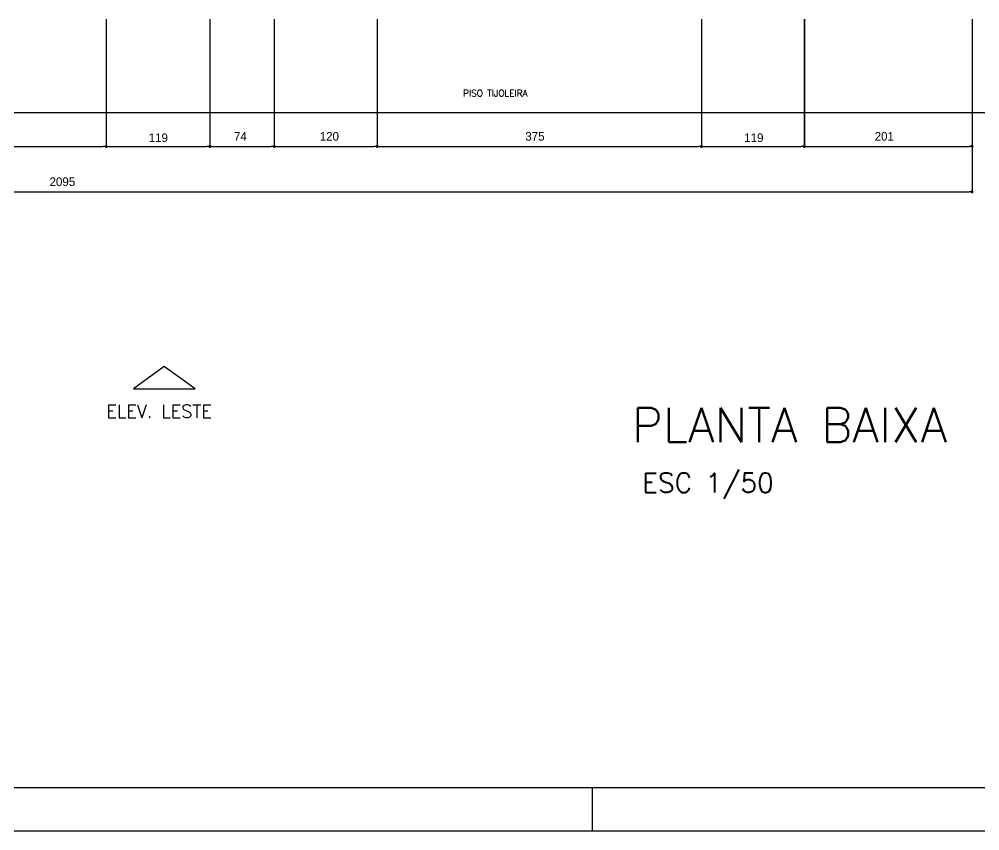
# Model space of a CAD drawing. Extents: x -1098 to 3016, y -832 to 644.
# Drawn here: x 2479.3 to 2701.6, y -47 to 140.7 of the extents above; entities that cross this region are included whole.
import ezdxf

# ---------------------------------------------------------------- set-up
doc = ezdxf.new("R2010")
doc.units = 0
doc.header["$MEASUREMENT"] = 0
doc.layers.get('0').update_dxf_attribs({"linetype": 'CONTINUOUS'})
for name, color, linetype in [('COTAS', 1, 'CONTINUOUS'), ('MARGEXT', 2, 'CONTINUOUS'), ('MARGINT', 6, 'CONTINUOUS'), ('TEXT2', 6, 'CONTINUOUS'), ('TEXTO', 3, 'CONTINUOUS'), ('VARANDA', 1, 'CONTINUOUS')]:
    doc.layers.add(name, color=color, linetype=linetype)
doc.styles.add('ROMANS', font='romans')

# ---------------------------------------------------------------- blocks, each defined once
blk = doc.blocks.new('_DOT')
at = {"color": 0, "linetype": 'BYBLOCK'}
blk.add_line((-0.5, 0), (-1, 0), dxfattribs=at)
at = {"color": 0, "linetype": 'BYBLOCK', "const_width": 0.5}
blk.add_lwpolyline([(-0.25, 0, 1), (0.25, 0, 1)], format="xyb", close=True, dxfattribs=at)

msp = doc.modelspace()

# ---------------------------------------------------------------- linework, layer by layer
at = {"layer": 'COTAS', "color": 1}
for p, q in [((2499.386, 140.74), (2499.386, 111.065)), ((2499.386, 140.64), (2499.386, 111.068)), ((2523.386, 140.74), (2523.386, 111.065)), ((2523.386, 140.74), (2523.386, 111.065)), ((2538.304, 140.74), (2538.304, 111.065)), ((2538.304, 140.74), (2538.304, 111.068)), ((2562.123, 140.74), (2562.123, 111.068)), ((2562.123, 140.74), (2562.123, 111.068)), ((2637.186, 140.74), (2637.186, 111.068)), ((2637.186, 140.74), (2637.186, 111.068)), ((2660.986, 140.74), (2660.986, 111.068)), ((2661.005, 140.74), (2661.005, 111.068)), ((2699.823, 140.74), (2699.823, 111.068)), ((2699.823, 140.74), (2699.823, 100.56)), ((2397.086, 111.318), (2498.686, 111.318)), ((2500.086, 111.315), (2522.686, 111.315)), ((2524.086, 111.315), (2537.604, 111.315)), ((2539.004, 111.318), (2561.423, 111.318)), ((2562.823, 111.318), (2636.486, 111.318)), ((2637.886, 111.318), (2660.286, 111.318)), ((2661.705, 111.318), (2699.123, 111.318)), ((2283.423, 100.81), (2699.123, 100.81))]:
    msp.add_line(p, q, dxfattribs=at)
at = {"layer": 'MARGEXT'}
for p, q in [((2612, -47), (2612, -37)), ((2141, -47), (2982, -47))]:
    msp.add_line(p, q, dxfattribs=at)
at = {"layer": 'MARGINT'}
msp.add_line((2166, -37), (2972, -37), dxfattribs=at)
at = {"layer": 'TEXTO'}
msp.add_lwpolyline([(2512.827, 60.366), (2505.676, 55.268), (2519.978, 55.268)], close=True, dxfattribs=at)
at = {"layer": 'VARANDA', "color": 2}
msp.add_lwpolyline([(2399.923, 119.14), (2724.423, 119.14)], dxfattribs=at)

# ---------------------------------------------------------------- block references
at = {"layer": 'COTAS', "color": 1, "xscale": 0.7000000000000001, "yscale": 0.7000000000000001, "zscale": 0.7000000000000001}
for p in [(2499.386, 111.318), (2523.386, 111.315), (2538.304, 111.315), (2562.123, 111.318), (2637.186, 111.318), (2660.986, 111.318), (2699.823, 111.318), (2699.823, 100.81)]:
    msp.add_blockref('_DOT', p, dxfattribs=at)
at = {"layer": 'COTAS', "color": 1, "xscale": 0.7000000000000001, "yscale": 0.7000000000000001, "zscale": 0.7000000000000001, "rotation": 180}
for p in [(2499.386, 111.315), (2523.386, 111.315), (2538.304, 111.318), (2562.123, 111.318), (2637.186, 111.318), (2661.005, 111.318)]:
    msp.add_blockref('_DOT', p, dxfattribs=at)

# ---------------------------------------------------------------- texts
at = {"layer": 'COTAS', "color": 2}
for s, p in [('119', (2509.22, 112.315)), ('74', (2528.97, 112.648)), ('120', (2548.819, 112.651)), ('375', (2596.41, 112.651)), ('119', (2647.086, 112.318)), ('201', (2677.285, 112.651)), ('2095', (2486.273, 102.143))]:
    msp.add_text(s, height=2, dxfattribs=at).set_placement(p)
at = {"layer": 'TEXT2', "style": 'ROMANS'}
for s, height, p in [('PLANTA BAIXA', 8, (2621.06, 42.875)), ('ESC 1/50', 4.5, (2623.442, 31.253))]:
    msp.add_text(s, height=height, dxfattribs=at).set_placement(p)
at = {"layer": 'TEXTO', "style": 'ROMANS'}
for s, height, p in [('PISO TIJOLEIRA', 1.5, (2582.017, 122.868)), ('ELEV. LESTE', 3, (2499.416, 48.554))]:
    msp.add_text(s, height=height, dxfattribs=at).set_placement(p)

doc.saveas('drawing.dxf')
